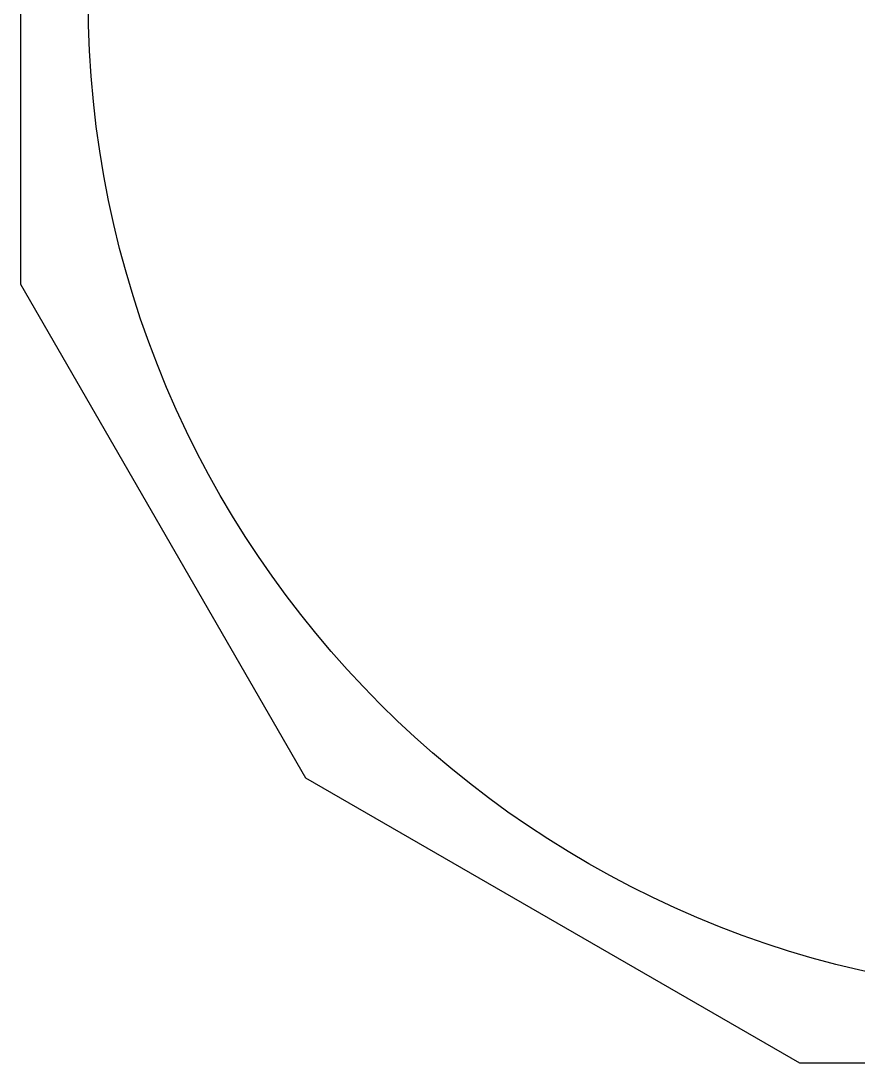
# Model space of a CAD drawing. Extents: x 5.1 to 86.3, y 5.1 to 86.3.
# Drawn here: x 5.13 to 37.06, y 5.13 to 44.89 of the extents above; entities that cross this region are included whole.
import ezdxf

# ---------------------------------------------------------------- set-up
doc = ezdxf.new("R2010")
doc.units = 0
doc.layers.add('View004', color=7, linetype='CONTINUOUS')

msp = doc.modelspace()

# ---------------------------------------------------------------- linework, layer by layer
at = {"layer": 'View004', "color": 7}
for p, q in [((5.132292, 34.830789), (5.132292, 56.571188)), ((16.003291, 16.002689), (5.132292, 34.830789)), ((34.831293, 5.132289), (16.003291, 16.002689)), ((56.571293, 5.132289), (34.831293, 5.132289))]:
    msp.add_line(p, q, dxfattribs=at)
at = {"layer": 'View004', "color": 3}
msp.add_open_spline([(45.701295, 7.701242), (24.714474, 7.701242), (7.701295, 24.714421), (7.701295, 45.701241)], degree=3, dxfattribs=at)

doc.saveas('drawing.dxf')
